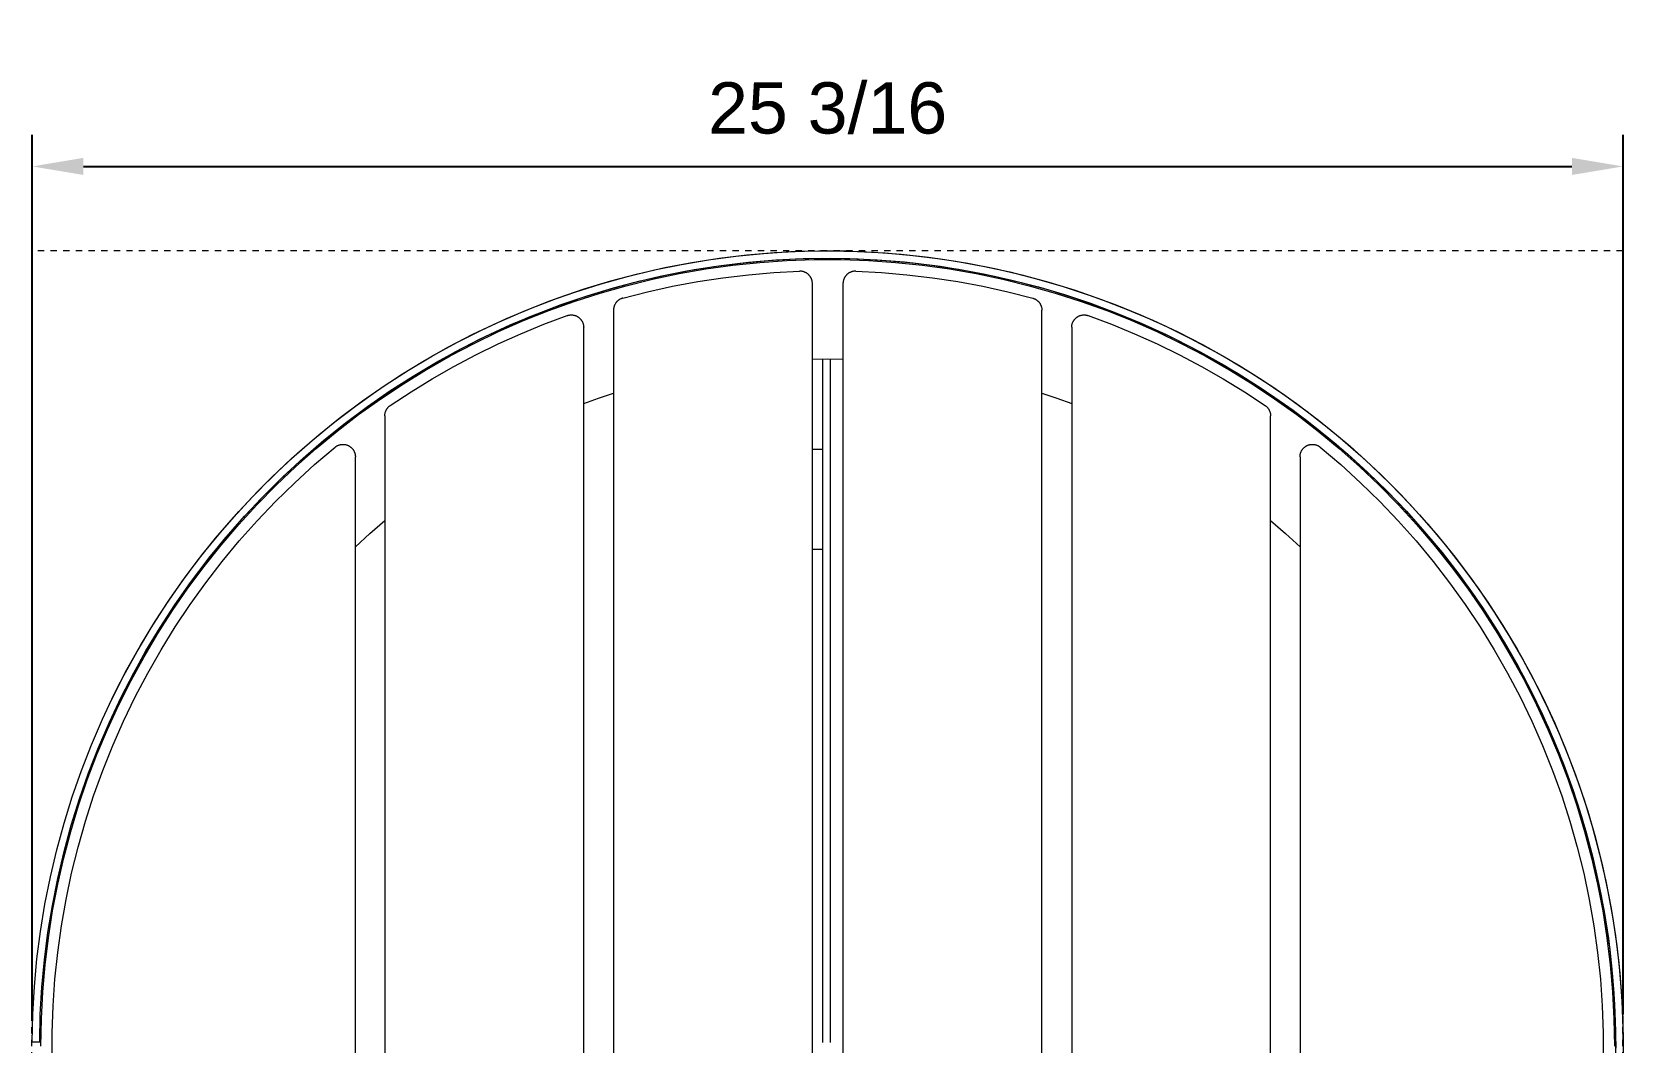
# Model space of a CAD drawing. Header units: inches. Extents: x -0.3 to 90.4, y 1.6 to 67.
# Drawn here: x 1.97 to 27.17, y 14.21 to 30.22 of the extents above; entities that cross this region are included whole.
import ezdxf

# ---------------------------------------------------------------- set-up
doc = ezdxf.new("R2010")
doc.units = ezdxf.units.IN
doc.linetypes.add('HIDDEN', pattern=[1.905, 1.27, -0.635])
for name, color, linetype, lineweight in [('ZANO_R', 7, 'Continuous', 0), ('ZANO_R_przerywana', 250, 'HIDDEN', 0), ('ZANO_W', 1, 'Continuous', 0)]:
    doc.layers.add(name, color=color, linetype=linetype, lineweight=lineweight)
doc.styles.get("Standard").update_dxf_attribs({"font": 'arial.ttf'})
doc.dimstyles.new('amerykanie', dxfattribs={"dimtxt": 50, "dimasz": 50, "dimexe": 0.5, "dimexo": 0.5, "dimgap": 1, "dimtad": 1, "dimdec": 0, "dimzin": 0, "dimlunit": 5, "dimtxsty": 'Standard', "dimcen": 0.09, "dimclrd": 1, "dimclre": 1, "dimclrt": 1, "dimazin": 0, "dimtfac": 1, "dimtdec": 0, "dimtmove": 0, "dimatfit": 3, "dimfxl": 1, "dimtzin": 0, "dimarcsym": 1})

# ---------------------------------------------------------------- blocks, each defined once
blk = doc.blocks.new('*D379')
at = {"layer": 'ZANO_W', "color": 1, "lineweight": -2}
for p, q in [((1.976, 14.65), (1.976, 28.584)), ((27.173, 14.65), (27.173, 28.584)), ((2.788, 28.084), (26.36, 28.084))]:
    blk.add_line(p, q, dxfattribs=at)
at = {"layer": 'ZANO_W', "color": 1}
for points in [[(2.788, 28.22), (2.788, 27.949), (1.976, 28.084)], [(26.36, 27.949), (26.36, 28.22), (27.173, 28.084)]]:
    blk.add_solid(points, dxfattribs=at)
at = {"layer": 'ZANO_W', "color": 1, "insert": (14.574, 29.005), "char_height": 0.8125, "attachment_point": 5}
blk.add_mtext('25 3/16', dxfattribs=at)

msp = doc.modelspace()

# ---------------------------------------------------------------- linework, layer by layer
at = {"layer": 'ZANO_R'}
for p, q in [((13.29415, 26.68275), (13.73164, 26.71975)), ((13.55568, 26.70672), (13.9915, 26.73448)), ((13.73164, 26.71975), (14.17015, 26.74149)), ((13.9915, 26.73448), (14.42802, 26.74712)), ((14.17015, 26.74149), (14.60916, 26.74792)), ((14.42802, 26.74712), (14.86471, 26.74463)), ((14.49582, 26.74769), (14.49582, 26.74809)), ((14.49582, 26.74809), (14.61393, 26.74809)), ((14.60916, 26.74792), (15.04812, 26.73906)), ((14.61393, 26.74809), (14.61393, 26.74791)), ((14.86471, 26.74463), (15.30106, 26.727)), ((15.04812, 26.73906), (15.48651, 26.71491)), ((15.30106, 26.727), (15.73654, 26.69426)), ((11.56502, 26.38326), (11.99312, 26.4807)), ((11.82985, 26.44539), (12.25765, 26.53312)), ((11.99312, 26.4807), (12.42436, 26.56315)), ((12.25765, 26.53312), (12.68823, 26.60598)), ((12.34512, 26.42914), (12.77163, 26.49897)), ((12.42436, 26.56315), (12.85821, 26.63053)), ((12.4573, 26.44898), (12.88748, 26.51533)), ((12.64639, 26.46011), (13.07245, 26.51933)), ((12.68823, 26.60598), (13.12108, 26.66386)), ((12.77163, 26.49897), (13.2003, 26.55398)), ((12.85821, 26.63053), (13.29415, 26.68275)), ((12.88748, 26.51533), (13.3197, 26.56663)), ((13.07245, 26.51933), (13.50031, 26.5638)), ((13.12108, 26.66386), (13.55568, 26.70672)), ((13.2003, 26.55398), (13.63062, 26.59413)), ((13.3197, 26.56663), (13.75346, 26.60283)), ((13.50031, 26.5638), (13.92944, 26.59347)), ((13.63062, 26.59413), (14.06207, 26.61934)), ((13.75346, 26.60283), (14.18821, 26.62389)), ((13.92944, 26.59347), (14.35934, 26.60832)), ((14.06207, 26.61934), (14.49413, 26.6296)), ((14.18821, 26.62389), (14.62343, 26.62977)), ((14.35934, 26.60832), (14.78949, 26.60832)), ((14.49413, 26.6296), (14.92629, 26.6249)), ((14.49582, 26.60993), (14.49582, 26.62959)), ((14.61393, 26.62978), (14.61393, 26.61011)), ((14.62343, 26.62977), (15.05859, 26.62047)), ((14.78949, 26.60832), (15.2194, 26.59347)), ((14.92629, 26.6249), (15.35803, 26.60524)), ((15.05859, 26.62047), (15.49316, 26.596)), ((15.2194, 26.59347), (15.64853, 26.5638)), ((15.35803, 26.60524), (15.78883, 26.57064)), ((15.48651, 26.71491), (15.92378, 26.6755)), ((15.49316, 26.596), (15.92661, 26.55639)), ((15.64853, 26.5638), (16.07638, 26.51933)), ((15.73654, 26.69426), (16.17061, 26.64645)), ((15.78883, 26.57064), (16.21818, 26.52114)), ((15.92378, 26.6755), (16.35943, 26.62088)), ((15.92661, 26.55639), (16.35842, 26.5017)), ((16.07638, 26.51933), (16.50244, 26.46011)), ((16.17061, 26.64645), (16.60277, 26.58362)), ((16.21818, 26.52114), (16.64555, 26.45681)), ((16.35842, 26.5017), (16.78806, 26.43198)), ((16.35943, 26.62088), (16.7929, 26.55111)), ((16.60277, 26.58362), (17.0325, 26.50585)), ((16.7929, 26.55111), (17.22368, 26.46627)), ((17.0325, 26.50585), (17.45927, 26.41323)), ((17.22368, 26.46627), (17.65124, 26.36648)), ((10.56827, 26.09405), (10.98465, 26.22572)), ((10.72029, 26.14396), (11.14057, 26.27097)), ((10.98465, 26.22572), (11.40535, 26.34288)), ((11.08366, 26.13174), (11.50063, 26.24542)), ((11.14057, 26.27097), (11.56502, 26.38326)), ((11.18431, 26.1606), (11.6052, 26.27151)), ((11.38401, 26.19482), (11.80167, 26.29776)), ((11.40535, 26.34288), (11.82985, 26.44539)), ((11.50063, 26.24542), (11.92128, 26.34459)), ((11.6052, 26.27151), (12.0297, 26.36768)), ((11.80167, 26.29776), (12.22263, 26.38623)), ((11.92128, 26.34459), (12.34512, 26.42914)), ((12.0297, 26.36768), (12.4573, 26.44898)), ((12.11651, 26.18582), (12.51526, 26.26021)), ((12.22263, 26.38623), (12.64639, 26.46011)), ((12.51526, 26.26021), (12.91625, 26.3214)), ((12.91625, 26.3214), (13.31904, 26.36931)), ((13.31904, 26.36931), (13.72319, 26.4039)), ((13.72319, 26.4039), (14.12826, 26.42512)), ((14.13499, 26.42525), (14.12826, 26.42512)), ((14.14172, 26.42515), (14.13499, 26.42525)), ((14.14844, 26.42481), (14.14172, 26.42515)), ((14.15514, 26.42425), (14.14844, 26.42481)), ((14.16182, 26.42346), (14.15514, 26.42425)), ((14.16847, 26.42244), (14.16182, 26.42346)), ((14.17509, 26.42119), (14.16847, 26.42244)), ((14.18165, 26.41972), (14.17509, 26.42119)), ((14.18816, 26.41802), (14.18165, 26.41972)), ((14.19461, 26.41611), (14.18816, 26.41802)), ((14.20099, 26.41397), (14.19461, 26.41611)), ((14.2073, 26.41162), (14.20099, 26.41397)), ((14.21352, 26.40905), (14.2073, 26.41162)), ((14.21965, 26.40627), (14.21352, 26.40905)), ((14.22568, 26.40329), (14.21965, 26.40627)), ((14.2316, 26.40009), (14.22568, 26.40329)), ((14.23741, 26.3967), (14.2316, 26.40009)), ((14.24311, 26.39312), (14.23741, 26.3967)), ((14.24867, 26.38934), (14.24311, 26.39312)), ((14.25411, 26.38537), (14.24867, 26.38934)), ((14.2594, 26.38122), (14.25411, 26.38537)), ((14.26455, 26.37689), (14.2594, 26.38122)), ((14.26955, 26.37238), (14.26455, 26.37689)), ((14.27439, 26.36771), (14.26955, 26.37238)), ((14.27907, 26.36288), (14.27439, 26.36771)), ((14.28358, 26.35788), (14.27907, 26.36288)), ((14.28792, 26.35274), (14.28358, 26.35788)), ((14.29208, 26.34745), (14.28792, 26.35274)), ((14.29606, 26.34202), (14.29208, 26.34745)), ((14.29985, 26.33646), (14.29606, 26.34202)), ((14.30345, 26.33078), (14.29985, 26.33646)), ((14.30685, 26.32497), (14.30345, 26.33078)), ((14.31005, 26.31905), (14.30685, 26.32497)), ((14.31305, 26.31303), (14.31005, 26.31905)), ((14.31583, 26.3069), (14.31305, 26.31303)), ((14.31841, 26.30069), (14.31583, 26.3069)), ((14.32077, 26.29439), (14.31841, 26.30069)), ((14.32292, 26.28801), (14.32077, 26.29439)), ((14.32485, 26.28156), (14.32292, 26.28801)), ((14.32656, 26.27506), (14.32485, 26.28156)), ((14.32804, 26.26849), (14.32656, 26.27506)), ((14.3293, 26.26188), (14.32804, 26.26849)), ((14.33033, 26.25523), (14.3293, 26.26188)), ((14.33113, 26.24855), (14.33033, 26.25523)), ((14.3317, 26.24185), (14.33113, 26.24855)), ((14.33205, 26.23513), (14.3317, 26.24185)), ((14.33216, 26.2284), (14.33205, 26.23513)), ((14.33216, 2.07069), (14.33216, 26.2284)), ((14.81678, 26.23513), (14.81667, 26.2284)), ((14.81667, 26.2284), (14.81667, 2.07069)), ((14.81713, 26.24185), (14.81678, 26.23513)), ((14.8177, 26.24855), (14.81713, 26.24185)), ((14.81851, 26.25523), (14.8177, 26.24855)), ((14.81954, 26.26188), (14.81851, 26.25523)), ((14.82079, 26.26849), (14.81954, 26.26188)), ((14.82228, 26.27506), (14.82079, 26.26849)), ((14.82398, 26.28156), (14.82228, 26.27506)), ((14.82591, 26.28801), (14.82398, 26.28156)), ((14.82806, 26.29439), (14.82591, 26.28801)), ((14.83042, 26.30069), (14.82806, 26.29439)), ((14.833, 26.3069), (14.83042, 26.30069)), ((14.83579, 26.31303), (14.833, 26.3069)), ((14.83878, 26.31905), (14.83579, 26.31303)), ((14.84198, 26.32497), (14.83878, 26.31905)), ((14.84538, 26.33078), (14.84198, 26.32497)), ((14.84898, 26.33646), (14.84538, 26.33078)), ((14.85277, 26.34202), (14.84898, 26.33646)), ((14.85675, 26.34745), (14.85277, 26.34202)), ((14.86091, 26.35274), (14.85675, 26.34745)), ((14.86525, 26.35788), (14.86091, 26.35274)), ((14.86976, 26.36288), (14.86525, 26.35788)), ((14.87444, 26.36771), (14.86976, 26.36288)), ((14.87928, 26.37238), (14.87444, 26.36771)), ((14.88428, 26.37689), (14.87928, 26.37238)), ((14.88943, 26.38122), (14.88428, 26.37689)), ((14.89473, 26.38537), (14.88943, 26.38122)), ((14.90016, 26.38934), (14.89473, 26.38537)), ((14.90573, 26.39312), (14.90016, 26.38934)), ((14.91142, 26.3967), (14.90573, 26.39312)), ((14.91723, 26.40009), (14.91142, 26.3967)), ((14.92316, 26.40329), (14.91723, 26.40009)), ((14.92919, 26.40627), (14.92316, 26.40329)), ((14.93531, 26.40905), (14.92919, 26.40627)), ((14.94153, 26.41162), (14.93531, 26.40905)), ((14.94784, 26.41397), (14.94153, 26.41162)), ((14.95422, 26.41611), (14.94784, 26.41397)), ((14.96067, 26.41802), (14.95422, 26.41611)), ((14.96718, 26.41972), (14.96067, 26.41802)), ((14.97375, 26.42119), (14.96718, 26.41972)), ((14.98036, 26.42244), (14.97375, 26.42119)), ((14.98701, 26.42346), (14.98036, 26.42244)), ((14.99369, 26.42425), (14.98701, 26.42346)), ((15.0004, 26.42481), (14.99369, 26.42425)), ((15.00712, 26.42515), (15.0004, 26.42481)), ((15.01384, 26.42525), (15.00712, 26.42515)), ((15.02057, 26.42512), (15.01384, 26.42525)), ((15.02057, 26.42512), (15.42564, 26.4039)), ((15.42564, 26.4039), (15.8298, 26.36931)), ((15.8298, 26.36931), (16.23258, 26.3214)), ((16.23258, 26.3214), (16.63357, 26.26021)), ((16.50244, 26.46011), (16.92621, 26.38623)), ((16.63357, 26.26021), (17.03232, 26.18582)), ((16.64555, 26.45681), (17.07044, 26.37772)), ((16.78806, 26.43198), (17.21501, 26.34732)), ((16.92621, 26.38623), (17.34717, 26.29776)), ((17.07044, 26.37772), (17.49233, 26.28396)), ((17.21501, 26.34732), (17.63875, 26.24782)), ((17.34717, 26.29776), (17.76482, 26.19482)), ((17.45927, 26.41323), (17.88257, 26.30588)), ((17.49233, 26.28396), (17.91073, 26.17566)), ((17.63875, 26.24782), (18.05875, 26.13361)), ((17.65124, 26.36648), (18.07506, 26.25185)), ((17.88257, 26.30588), (18.3019, 26.18392)), ((18.07506, 26.25185), (18.49463, 26.12253)), ((9.89428, 25.84641), (10.30469, 26.00238)), ((10.1567, 25.94803), (10.56827, 26.09405)), ((10.26278, 25.86142), (10.67088, 26.00369)), ((10.30469, 26.00238), (10.72029, 26.14396)), ((10.3554, 25.89511), (10.76754, 26.03508)), ((10.56059, 25.94601), (10.97015, 26.07752)), ((10.67088, 26.00369), (11.08366, 26.13174)), ((10.76754, 26.03508), (11.18431, 26.1606)), ((10.97015, 26.07752), (11.38401, 26.19482)), ((11.25583, 25.9611), (11.25064, 25.95677)), ((11.26115, 25.96525), (11.25583, 25.9611)), ((11.26662, 25.96921), (11.26115, 25.96525)), ((11.27222, 25.97299), (11.26662, 25.96921)), ((11.27795, 25.97657), (11.27222, 25.97299)), ((11.2838, 25.97995), (11.27795, 25.97657)), ((11.28975, 25.98313), (11.2838, 25.97995)), ((11.29582, 25.9861), (11.28975, 25.98313)), ((11.30198, 25.98886), (11.29582, 25.9861)), ((11.30824, 25.99141), (11.30198, 25.98886)), ((11.31457, 25.99375), (11.30824, 25.99141)), ((11.32099, 25.99586), (11.31457, 25.99375)), ((11.32747, 25.99775), (11.32099, 25.99586)), ((11.32747, 25.99775), (11.72044, 26.0983)), ((11.72044, 26.0983), (12.11651, 26.18582)), ((17.03232, 26.18582), (17.42839, 26.0983)), ((17.42839, 26.0983), (17.82136, 25.99775)), ((17.76482, 26.19482), (18.17868, 26.07752)), ((17.82136, 25.99775), (17.82784, 25.99586)), ((17.82784, 25.99586), (17.83426, 25.99375)), ((17.83426, 25.99375), (17.8406, 25.99141)), ((17.8406, 25.99141), (17.84685, 25.98886)), ((17.84685, 25.98886), (17.85301, 25.9861)), ((17.85301, 25.9861), (17.85908, 25.98313)), ((17.85908, 25.98313), (17.86504, 25.97995)), ((17.86504, 25.97995), (17.87088, 25.97657)), ((17.87088, 25.97657), (17.87661, 25.97299)), ((17.87661, 25.97299), (17.88221, 25.96921)), ((17.88221, 25.96921), (17.88768, 25.96525)), ((17.88768, 25.96525), (17.89301, 25.9611)), ((17.89301, 25.9611), (17.89819, 25.95677)), ((17.91073, 26.17566), (18.32512, 26.05293)), ((18.05875, 26.13361), (18.47452, 26.00482)), ((18.17868, 26.07752), (18.58824, 25.94601)), ((18.3019, 26.18392), (18.71675, 26.04751)), ((18.32512, 26.05293), (18.73502, 25.91593)), ((18.47452, 26.00482), (18.88555, 25.86161)), ((18.49463, 26.12253), (18.90944, 25.97866)), ((18.71675, 26.04751), (19.12662, 25.89679)), ((18.90944, 25.97866), (19.31899, 25.82042)), ((9.34998, 25.61365), (9.75044, 25.78783)), ((9.48955, 25.67623), (9.89428, 25.84641)), ((9.54701, 25.57248), (9.94839, 25.74085)), ((9.75044, 25.78783), (10.1567, 25.94803)), ((9.75631, 25.64098), (10.15582, 25.80044)), ((9.85985, 25.70511), (10.26278, 25.86142)), ((9.94839, 25.74085), (10.3554, 25.89511)), ((10.0784, 25.58299), (10.44722, 25.72104)), ((10.15582, 25.80044), (10.56059, 25.94601)), ((10.44722, 25.72104), (10.45371, 25.72323)), ((10.45371, 25.72323), (10.46027, 25.72519)), ((10.46027, 25.72519), (10.4669, 25.72691)), ((10.4669, 25.72691), (10.47358, 25.72841)), ((10.47358, 25.72841), (10.48031, 25.72967)), ((10.48031, 25.72967), (10.48707, 25.7307)), ((10.48707, 25.7307), (10.49387, 25.7315)), ((10.49387, 25.7315), (10.5007, 25.73205)), ((10.5007, 25.73205), (10.50754, 25.73237)), ((10.50754, 25.73237), (10.51438, 25.73245)), ((10.51438, 25.73245), (10.52123, 25.73229)), ((10.52123, 25.73229), (10.52806, 25.7319)), ((10.52806, 25.7319), (10.53488, 25.73126)), ((10.53488, 25.73126), (10.54167, 25.73039)), ((10.54167, 25.73039), (10.54843, 25.72929)), ((10.54843, 25.72929), (10.55514, 25.72795)), ((10.55514, 25.72795), (10.5618, 25.72638)), ((10.5618, 25.72638), (10.56841, 25.72457)), ((10.56841, 25.72457), (10.57494, 25.72254)), ((10.57494, 25.72254), (10.58141, 25.72028)), ((10.58141, 25.72028), (10.58779, 25.7178)), ((10.58779, 25.7178), (10.59408, 25.7151)), ((10.59408, 25.7151), (10.60027, 25.71218)), ((10.60027, 25.71218), (10.60636, 25.70905)), ((10.60636, 25.70905), (10.61234, 25.70571)), ((11.18267, 25.81463), (11.18256, 25.80788)), ((11.18256, 25.80788), (11.18256, 2.49122)), ((11.18302, 25.82138), (11.18267, 25.81463)), ((11.1836, 25.8281), (11.18302, 25.82138)), ((11.18441, 25.83481), (11.1836, 25.8281)), ((11.18545, 25.84148), (11.18441, 25.83481)), ((11.18671, 25.84812), (11.18545, 25.84148)), ((11.18821, 25.8547), (11.18671, 25.84812)), ((11.18993, 25.86123), (11.18821, 25.8547)), ((11.19187, 25.8677), (11.18993, 25.86123)), ((11.19403, 25.8741), (11.19187, 25.8677)), ((11.19641, 25.88042), (11.19403, 25.8741)), ((11.19901, 25.88666), (11.19641, 25.88042)), ((11.20182, 25.8928), (11.19901, 25.88666)), ((11.20483, 25.89884), (11.20182, 25.8928)), ((11.20806, 25.90477), (11.20483, 25.89884)), ((11.21148, 25.9106), (11.20806, 25.90477)), ((11.2151, 25.9163), (11.21148, 25.9106)), ((11.21892, 25.92187), (11.2151, 25.9163)), ((11.22293, 25.92731), (11.21892, 25.92187)), ((11.22711, 25.9326), (11.22293, 25.92731)), ((11.23148, 25.93775), (11.22711, 25.9326)), ((11.23602, 25.94275), (11.23148, 25.93775)), ((11.24074, 25.94759), (11.23602, 25.94275)), ((11.24561, 25.95227), (11.24074, 25.94759)), ((11.25064, 25.95677), (11.24561, 25.95227)), ((17.89819, 25.95677), (17.90322, 25.95227)), ((17.90322, 25.95227), (17.9081, 25.94759)), ((17.9081, 25.94759), (17.91281, 25.94275)), ((17.91281, 25.94275), (17.91735, 25.93775)), ((17.91735, 25.93775), (17.92172, 25.9326)), ((17.92172, 25.9326), (17.92591, 25.92731)), ((17.92591, 25.92731), (17.92991, 25.92187)), ((17.92991, 25.92187), (17.93373, 25.9163)), ((17.93373, 25.9163), (17.93735, 25.9106)), ((17.93735, 25.9106), (17.94078, 25.90477)), ((17.94078, 25.90477), (17.944, 25.89884)), ((17.944, 25.89884), (17.94702, 25.8928)), ((17.94702, 25.8928), (17.94982, 25.88666)), ((17.94982, 25.88666), (17.95242, 25.88042)), ((17.95242, 25.88042), (17.9548, 25.8741)), ((17.9548, 25.8741), (17.95696, 25.8677)), ((17.95696, 25.8677), (17.95891, 25.86123)), ((17.95891, 25.86123), (17.96062, 25.8547)), ((17.96062, 25.8547), (17.96212, 25.84812)), ((17.96212, 25.84812), (17.96339, 25.84148)), ((17.96339, 25.84148), (17.96442, 25.83481)), ((17.96442, 25.83481), (17.96523, 25.8281)), ((17.96523, 25.8281), (17.96581, 25.82138)), ((17.96581, 25.82138), (17.96616, 25.81463)), ((17.96616, 25.81463), (17.96627, 25.80788)), ((17.96627, 2.49122), (17.96627, 25.80788)), ((18.5365, 25.70571), (18.54247, 25.70905)), ((18.54247, 25.70905), (18.54856, 25.71218)), ((18.54856, 25.71218), (18.55475, 25.7151)), ((18.55475, 25.7151), (18.56104, 25.7178)), ((18.56104, 25.7178), (18.56742, 25.72028)), ((18.56742, 25.72028), (18.57389, 25.72254)), ((18.57389, 25.72254), (18.58043, 25.72457)), ((18.58043, 25.72457), (18.58703, 25.72638)), ((18.58703, 25.72638), (18.59369, 25.72795)), ((18.58824, 25.94601), (18.99302, 25.80044)), ((18.59369, 25.72795), (18.60041, 25.72929)), ((18.60041, 25.72929), (18.60716, 25.73039)), ((18.60716, 25.73039), (18.61395, 25.73126)), ((18.61395, 25.73126), (18.62077, 25.7319)), ((18.62077, 25.7319), (18.62761, 25.73229)), ((18.62761, 25.73229), (18.63445, 25.73245)), ((18.63445, 25.73245), (18.6413, 25.73237)), ((18.6413, 25.73237), (18.64814, 25.73205)), ((18.64814, 25.73205), (18.65496, 25.7315)), ((18.65496, 25.7315), (18.66176, 25.7307)), ((18.66176, 25.7307), (18.66853, 25.72967)), ((18.66853, 25.72967), (18.67526, 25.72841)), ((18.67526, 25.72841), (18.68194, 25.72691)), ((18.68194, 25.72691), (18.68856, 25.72519)), ((18.68856, 25.72519), (18.69512, 25.72323)), ((18.69512, 25.72323), (18.70161, 25.72104)), ((18.70161, 25.72104), (19.07044, 25.58299)), ((18.73502, 25.91593), (19.13993, 25.76481)), ((18.88555, 25.86161), (19.29133, 25.70416)), ((18.99302, 25.80044), (19.39253, 25.64098)), ((19.12662, 25.89679), (19.53102, 25.73196)), ((19.13993, 25.76481), (19.53936, 25.59977)), ((19.31899, 25.82042), (19.72278, 25.64801)), ((19.53102, 25.73196), (19.92947, 25.55322)), ((8.6991, 25.2941), (9.091, 25.49205)), ((8.95579, 25.42569), (9.34998, 25.61365)), ((8.97498, 25.2812), (9.36254, 25.46783)), ((9.07143, 25.35113), (9.46257, 25.53495)), ((9.091, 25.49205), (9.48955, 25.67623)), ((9.15175, 25.39023), (9.54701, 25.57248)), ((9.36254, 25.46783), (9.75631, 25.64098)), ((9.46257, 25.53495), (9.85985, 25.70511)), ((9.71419, 25.43318), (10.0784, 25.58299)), ((10.61234, 25.70571), (10.61819, 25.70216)), ((10.61819, 25.70216), (10.62392, 25.69841)), ((10.62392, 25.69841), (10.62951, 25.69446)), ((10.62951, 25.69446), (10.63497, 25.69033)), ((10.63497, 25.69033), (10.64027, 25.686)), ((10.64027, 25.686), (10.64543, 25.68149)), ((10.64543, 25.68149), (10.65042, 25.67681)), ((10.65042, 25.67681), (10.65525, 25.67195)), ((10.65525, 25.67195), (10.6599, 25.66693)), ((10.6599, 25.66693), (10.66438, 25.66176)), ((10.66438, 25.66176), (10.66868, 25.65642)), ((10.66868, 25.65642), (10.67278, 25.65095)), ((10.67278, 25.65095), (10.6767, 25.64533)), ((10.6767, 25.64533), (10.68042, 25.63958)), ((10.68042, 25.63958), (10.68393, 25.63371)), ((10.68393, 25.63371), (10.68724, 25.62771)), ((10.68724, 25.62771), (10.69034, 25.62161)), ((10.69034, 25.62161), (10.69322, 25.6154)), ((10.69322, 25.6154), (10.69589, 25.60909)), ((10.69589, 25.60909), (10.69833, 25.6027)), ((10.69833, 25.6027), (10.70055, 25.59622)), ((10.70055, 25.59622), (10.70255, 25.58967)), ((10.70255, 25.58967), (10.70431, 25.58306)), ((10.70431, 25.58306), (10.70585, 25.57639)), ((10.70585, 25.57639), (10.70715, 25.56966)), ((10.70715, 25.56966), (10.70822, 25.5629)), ((10.70822, 25.5629), (10.70905, 25.55611)), ((10.70905, 25.55611), (10.70964, 25.54929)), ((10.70964, 25.54929), (10.71, 25.54245)), ((10.71, 25.54245), (10.71012, 25.5356)), ((10.71012, 2.76349), (10.71012, 25.5356)), ((18.43872, 25.5356), (18.43883, 25.54245)), ((18.43872, 25.5356), (18.43872, 2.76349)), ((18.43883, 25.54245), (18.43919, 25.54929)), ((18.43919, 25.54929), (18.43979, 25.55611)), ((18.43979, 25.55611), (18.44062, 25.5629)), ((18.44062, 25.5629), (18.44168, 25.56966)), ((18.44168, 25.56966), (18.44299, 25.57639)), ((18.44299, 25.57639), (18.44452, 25.58306)), ((18.44452, 25.58306), (18.44629, 25.58967)), ((18.44629, 25.58967), (18.44828, 25.59622)), ((18.44828, 25.59622), (18.4505, 25.6027)), ((18.4505, 25.6027), (18.45295, 25.60909)), ((18.45295, 25.60909), (18.45561, 25.6154)), ((18.45561, 25.6154), (18.4585, 25.62161)), ((18.4585, 25.62161), (18.46159, 25.62771)), ((18.46159, 25.62771), (18.4649, 25.63371)), ((18.4649, 25.63371), (18.46842, 25.63958)), ((18.46842, 25.63958), (18.47213, 25.64533)), ((18.47213, 25.64533), (18.47605, 25.65095)), ((18.47605, 25.65095), (18.48016, 25.65642)), ((18.48016, 25.65642), (18.48445, 25.66176)), ((18.48445, 25.66176), (18.48893, 25.66693)), ((18.48893, 25.66693), (18.49359, 25.67195)), ((18.49359, 25.67195), (18.49841, 25.67681)), ((18.49841, 25.67681), (18.50341, 25.68149)), ((18.50341, 25.68149), (18.50856, 25.686)), ((18.50856, 25.686), (18.51387, 25.69033)), ((18.51387, 25.69033), (18.51932, 25.69446)), ((18.51932, 25.69446), (18.52491, 25.69841)), ((18.52491, 25.69841), (18.53064, 25.70216)), ((18.53064, 25.70216), (18.5365, 25.70571)), ((19.07044, 25.58299), (19.43465, 25.43318)), ((19.29133, 25.70416), (19.69138, 25.53265)), ((19.39253, 25.64098), (19.7863, 25.46783)), ((19.53936, 25.59977), (19.93284, 25.421)), ((19.69138, 25.53265), (20.0852, 25.34729)), ((19.72278, 25.64801), (20.12031, 25.46164)), ((19.7863, 25.46783), (20.17385, 25.2812)), ((19.92947, 25.55322), (20.32148, 25.36077)), ((20.12031, 25.46164), (20.5111, 25.26153)), ((8.18814, 25.00937), (8.56836, 25.22419)), ((8.31434, 25.08261), (8.6991, 25.2941)), ((8.56836, 25.22419), (8.95579, 25.42569)), ((8.59409, 25.08129), (8.97498, 25.2812)), ((8.68688, 25.15387), (9.07143, 25.35113)), ((8.76308, 25.1943), (9.15175, 25.39023)), ((9.00111, 25.09893), (9.35497, 25.27177)), ((9.35497, 25.27177), (9.71419, 25.43318)), ((19.43465, 25.43318), (19.79387, 25.27177)), ((19.79387, 25.27177), (20.14773, 25.09893)), ((19.93284, 25.421), (20.31989, 25.22871)), ((20.0852, 25.34729), (20.47232, 25.14832)), ((20.17385, 25.2812), (20.55474, 25.08129)), ((20.31989, 25.22871), (20.70006, 25.02313)), ((20.32148, 25.36077), (20.70659, 25.15485)), ((20.5111, 25.26153), (20.89469, 25.04792)), ((7.8156, 24.78151), (8.18814, 25.00937)), ((7.93719, 24.85784), (8.31434, 25.08261)), ((8.00741, 24.7624), (8.38148, 24.98494)), ((8.22034, 24.86836), (8.59409, 25.08129)), ((8.30939, 24.94342), (8.68688, 25.15387)), ((8.38148, 24.98494), (8.76308, 25.1943)), ((8.65297, 24.91483), (9.00111, 25.09893)), ((14.33216, 25.03268), (14.57442, 25.03537)), ((14.49582, 14.20872), (14.49582, 25.03509)), ((14.57442, 25.03537), (14.81667, 25.03268)), ((14.61393, 25.0353), (14.61393, 14.20872)), ((20.14773, 25.09893), (20.49587, 24.91483)), ((20.47232, 25.14832), (20.85226, 24.93597)), ((20.55474, 25.08129), (20.9285, 24.86836)), ((20.70006, 25.02313), (21.07287, 24.80452)), ((20.70659, 25.15485), (21.08433, 24.93571)), ((20.89469, 25.04792), (21.2706, 24.82107)), ((7.45117, 24.54088), (7.8156, 24.78151)), ((7.56809, 24.62007), (7.93719, 24.85784)), ((7.5774, 24.48396), (7.93942, 24.72003)), ((7.64133, 24.52695), (8.00741, 24.7624)), ((7.85415, 24.64266), (8.22034, 24.86836)), ((7.93942, 24.72003), (8.30939, 24.94342)), ((7.97528, 24.51364), (8.31091, 24.71967)), ((8.31091, 24.71967), (8.65297, 24.91483)), ((20.49587, 24.91483), (20.83792, 24.71967)), ((20.83792, 24.71967), (21.17355, 24.51364)), ((20.85226, 24.93597), (21.22457, 24.7105)), ((20.9285, 24.86836), (21.29468, 24.64266)), ((21.07287, 24.80452), (21.4379, 24.57312)), ((21.08433, 24.93571), (21.45425, 24.70361)), ((21.22457, 24.7105), (21.58879, 24.47218)), ((21.2706, 24.82107), (21.63838, 24.58127)), ((21.45425, 24.70361), (21.8159, 24.45883)), ((7.09531, 24.28776), (7.45117, 24.54088)), ((7.20751, 24.36958), (7.56809, 24.62007)), ((7.22378, 24.2355), (7.5774, 24.48396)), ((7.28368, 24.27888), (7.64133, 24.52695)), ((7.49597, 24.40445), (7.85415, 24.64266)), ((7.64643, 24.29696), (7.97528, 24.51364)), ((10.94538, 24.41265), (11.18256, 24.49346)), ((17.96627, 24.49346), (18.20346, 24.41265)), ((21.17355, 24.51364), (21.5024, 24.29696)), ((21.29468, 24.64266), (21.65286, 24.40445)), ((21.4379, 24.57312), (21.79469, 24.32923)), ((21.58879, 24.47218), (21.94448, 24.22131)), ((21.63838, 24.58127), (21.99757, 24.32879)), ((21.8159, 24.45883), (22.16885, 24.20166)), ((6.74843, 24.02245), (7.09531, 24.28776)), ((6.85587, 24.10668), (7.20751, 24.36958)), ((6.87896, 23.97494), (7.22378, 24.2355)), ((6.9349, 24.01849), (7.28368, 24.27888)), ((7.14623, 24.15401), (7.49597, 24.40445)), ((7.57004, 24.19486), (7.57226, 24.20133)), ((7.57226, 24.20133), (7.57469, 24.20771)), ((7.57469, 24.20771), (7.57735, 24.21401)), ((7.57735, 24.21401), (7.58022, 24.22021)), ((7.58022, 24.22021), (7.58331, 24.22631)), ((7.58331, 24.22631), (7.58661, 24.23229)), ((7.58661, 24.23229), (7.59011, 24.23816)), ((7.59011, 24.23816), (7.59382, 24.24391)), ((7.59382, 24.24391), (7.59772, 24.24952)), ((7.59772, 24.24952), (7.60181, 24.25499)), ((7.60181, 24.25499), (7.60609, 24.26032)), ((7.60609, 24.26032), (7.61056, 24.26549)), ((7.61056, 24.26549), (7.6152, 24.27051)), ((7.6152, 24.27051), (7.62001, 24.27536)), ((7.62001, 24.27536), (7.62499, 24.28004)), ((7.62499, 24.28004), (7.63013, 24.28455)), ((7.63013, 24.28455), (7.63542, 24.28888)), ((7.63542, 24.28888), (7.64085, 24.29302)), ((7.64085, 24.29302), (7.64643, 24.29696)), ((10.71012, 24.3264), (10.94538, 24.41265)), ((18.20346, 24.41265), (18.43872, 24.3264)), ((21.5024, 24.29696), (21.50798, 24.29302)), ((21.50798, 24.29302), (21.51342, 24.28888)), ((21.51342, 24.28888), (21.51871, 24.28455)), ((21.51871, 24.28455), (21.52384, 24.28004)), ((21.52384, 24.28004), (21.52882, 24.27536)), ((21.52882, 24.27536), (21.53363, 24.27051)), ((21.53363, 24.27051), (21.53827, 24.26549)), ((21.53827, 24.26549), (21.54274, 24.26032)), ((21.54274, 24.26032), (21.54702, 24.25499)), ((21.54702, 24.25499), (21.55111, 24.24952)), ((21.55111, 24.24952), (21.55502, 24.24391)), ((21.55502, 24.24391), (21.55872, 24.23816)), ((21.55872, 24.23816), (21.56222, 24.23229)), ((21.56222, 24.23229), (21.56552, 24.22631)), ((21.56552, 24.22631), (21.56861, 24.22021)), ((21.56861, 24.22021), (21.57148, 24.21401)), ((21.57148, 24.21401), (21.57414, 24.20771)), ((21.57414, 24.20771), (21.57658, 24.20133)), ((21.57658, 24.20133), (21.57879, 24.19486)), ((21.65286, 24.40445), (22.0026, 24.15401)), ((21.79469, 24.32923), (22.14282, 24.07313)), ((21.94448, 24.22131), (22.29121, 23.95819)), ((21.99757, 24.32879), (22.34776, 24.06396)), ((22.16885, 24.20166), (22.51267, 23.93241)), ((6.41096, 23.74529), (6.74843, 24.02245)), ((6.51361, 23.83168), (6.85587, 24.10668)), ((6.54338, 23.7026), (6.87896, 23.97494)), ((6.59541, 23.7461), (6.9349, 24.01849)), ((6.80534, 23.89166), (7.14623, 24.15401)), ((7.56051, 24.13435), (7.56063, 24.14118)), ((7.56051, 24.13435), (7.56051, 4.16475)), ((7.56063, 24.14118), (7.56099, 24.148)), ((7.56099, 24.148), (7.56158, 24.15481)), ((7.56158, 24.15481), (7.56241, 24.1616)), ((7.56241, 24.1616), (7.56347, 24.16835)), ((7.56347, 24.16835), (7.56477, 24.17506)), ((7.56477, 24.17506), (7.5663, 24.18172)), ((7.5663, 24.18172), (7.56806, 24.18832)), ((7.56806, 24.18832), (7.57004, 24.19486)), ((21.57879, 24.19486), (21.58078, 24.18832)), ((21.58078, 24.18832), (21.58254, 24.18172)), ((21.58254, 24.18172), (21.58407, 24.17506)), ((21.58407, 24.17506), (21.58536, 24.16835)), ((21.58536, 24.16835), (21.58643, 24.1616)), ((21.58643, 24.1616), (21.58725, 24.15481)), ((21.58725, 24.15481), (21.58785, 24.148)), ((21.58785, 24.148), (21.5882, 24.14118)), ((21.5882, 24.14118), (21.58832, 24.13435)), ((21.58832, 4.16475), (21.58832, 24.13435)), ((22.0026, 24.15401), (22.34349, 23.89166)), ((22.14282, 24.07313), (22.48188, 23.80513)), ((22.29121, 23.95819), (22.62855, 23.68313)), ((22.34776, 24.06396), (22.6885, 23.78708)), ((6.08329, 23.45659), (6.41096, 23.74529)), ((6.18113, 23.54493), (6.51361, 23.83168)), ((6.21743, 23.4188), (6.54338, 23.7026)), ((6.26563, 23.46203), (6.59541, 23.7461)), ((6.47371, 23.6177), (6.80534, 23.89166)), ((22.34349, 23.89166), (22.67512, 23.6177)), ((22.48188, 23.80513), (22.81146, 23.52555)), ((22.51267, 23.93241), (22.84696, 23.65141)), ((22.6885, 23.78708), (23.01938, 23.4985)), ((5.76583, 23.15671), (6.08329, 23.45659)), ((5.85885, 23.24676), (6.18113, 23.54493)), ((5.94595, 23.16663), (6.26563, 23.46203)), ((6.15173, 23.33245), (6.47371, 23.6177)), ((6.4486, 23.3612), (6.77222, 23.63686)), ((6.77222, 23.63686), (6.77757, 23.64112)), ((6.77757, 23.64112), (6.78308, 23.64518)), ((6.78308, 23.64518), (6.78872, 23.64905)), ((6.78872, 23.64905), (6.79449, 23.65272)), ((6.79449, 23.65272), (6.80039, 23.65619)), ((6.80039, 23.65619), (6.8064, 23.65945)), ((6.8064, 23.65945), (6.81252, 23.66251)), ((6.81252, 23.66251), (6.81875, 23.66534)), ((6.81875, 23.66534), (6.82507, 23.66796)), ((6.82507, 23.66796), (6.83147, 23.67036)), ((6.83147, 23.67036), (6.83796, 23.67253)), ((6.83796, 23.67253), (6.84452, 23.67448)), ((6.84452, 23.67448), (6.85114, 23.6762)), ((6.85114, 23.6762), (6.85782, 23.67768)), ((6.85782, 23.67768), (6.86454, 23.67894)), ((6.86454, 23.67894), (6.87131, 23.67996)), ((6.87131, 23.67996), (6.87811, 23.68074)), ((6.87811, 23.68074), (6.88492, 23.68129)), ((6.88492, 23.68129), (6.89176, 23.6816)), ((6.89176, 23.6816), (6.8986, 23.68167)), ((6.8986, 23.68167), (6.90544, 23.6815)), ((6.90544, 23.6815), (6.91227, 23.6811)), ((6.91227, 23.6811), (6.91908, 23.68046)), ((6.91908, 23.68046), (6.92586, 23.67958)), ((6.92586, 23.67958), (6.93261, 23.67847)), ((6.93261, 23.67847), (6.93932, 23.67713)), ((6.93932, 23.67713), (6.94598, 23.67555)), ((6.94598, 23.67555), (6.95258, 23.67374)), ((6.95258, 23.67374), (6.95911, 23.6717)), ((6.95911, 23.6717), (6.96556, 23.66944)), ((6.96556, 23.66944), (6.97194, 23.66696)), ((6.97194, 23.66696), (6.97822, 23.66425)), ((6.97822, 23.66425), (6.98441, 23.66133)), ((6.98441, 23.66133), (6.99049, 23.65819)), ((6.99049, 23.65819), (6.99645, 23.65485)), ((6.99645, 23.65485), (7.0023, 23.6513)), ((7.0023, 23.6513), (7.00802, 23.64755)), ((7.00802, 23.64755), (7.01361, 23.6436)), ((7.01361, 23.6436), (7.01906, 23.63946)), ((7.01906, 23.63946), (7.02436, 23.63514)), ((7.02436, 23.63514), (7.0295, 23.63063)), ((7.0295, 23.63063), (7.03449, 23.62595)), ((7.03449, 23.62595), (7.03931, 23.62109)), ((7.03931, 23.62109), (7.04396, 23.61607)), ((7.04396, 23.61607), (7.04843, 23.6109)), ((7.04843, 23.6109), (7.05272, 23.60557)), ((7.05272, 23.60557), (7.05682, 23.60009)), ((7.05682, 23.60009), (7.06073, 23.59448)), ((7.06073, 23.59448), (7.06444, 23.58873)), ((7.06444, 23.58873), (7.06795, 23.58286)), ((7.06795, 23.58286), (7.07126, 23.57687)), ((7.07126, 23.57687), (7.07435, 23.57077)), ((7.07435, 23.57077), (7.07723, 23.56456)), ((7.07723, 23.56456), (7.07989, 23.55826)), ((7.07989, 23.55826), (7.08233, 23.55187)), ((7.08233, 23.55187), (7.08455, 23.5454)), ((7.08455, 23.5454), (7.08654, 23.53885)), ((7.08654, 23.53885), (7.0883, 23.53224)), ((7.0883, 23.53224), (7.08984, 23.52558)), ((7.08984, 23.52558), (7.09114, 23.51886)), ((7.09114, 23.51886), (7.0922, 23.5121)), ((7.0922, 23.5121), (7.09303, 23.50531)), ((7.09303, 23.50531), (7.09363, 23.4985)), ((7.09363, 23.4985), (7.09398, 23.49166)), ((7.09398, 23.49166), (7.0941, 23.48482)), ((7.0941, 4.81427), (7.0941, 23.48482)), ((14.49582, 23.59837), (14.33216, 23.59837)), ((22.05473, 23.48482), (22.05485, 23.49166)), ((22.05473, 23.48482), (22.05473, 4.81427)), ((22.05485, 23.49166), (22.05521, 23.4985)), ((22.05521, 23.4985), (22.0558, 23.50531)), ((22.0558, 23.50531), (22.05663, 23.5121)), ((22.05663, 23.5121), (22.0577, 23.51886)), ((22.0577, 23.51886), (22.059, 23.52558)), ((22.059, 23.52558), (22.06053, 23.53224)), ((22.06053, 23.53224), (22.06229, 23.53885)), ((22.06229, 23.53885), (22.06428, 23.5454)), ((22.06428, 23.5454), (22.0665, 23.55187)), ((22.0665, 23.55187), (22.06894, 23.55826)), ((22.06894, 23.55826), (22.0716, 23.56456)), ((22.0716, 23.56456), (22.07448, 23.57077)), ((22.07448, 23.57077), (22.07758, 23.57687)), ((22.07758, 23.57687), (22.08088, 23.58286)), ((22.08088, 23.58286), (22.08439, 23.58873)), ((22.08439, 23.58873), (22.0881, 23.59448)), ((22.0881, 23.59448), (22.09201, 23.60009)), ((22.09201, 23.60009), (22.09611, 23.60557)), ((22.09611, 23.60557), (22.1004, 23.6109)), ((22.1004, 23.6109), (22.10487, 23.61607)), ((22.10487, 23.61607), (22.10952, 23.62109)), ((22.10952, 23.62109), (22.11434, 23.62595)), ((22.11434, 23.62595), (22.11933, 23.63063)), ((22.11933, 23.63063), (22.12448, 23.63514)), ((22.12448, 23.63514), (22.12978, 23.63946)), ((22.12978, 23.63946), (22.13522, 23.6436)), ((22.13522, 23.6436), (22.14081, 23.64755)), ((22.14081, 23.64755), (22.14653, 23.6513)), ((22.14653, 23.6513), (22.15238, 23.65485)), ((22.15238, 23.65485), (22.15835, 23.65819)), ((22.15835, 23.65819), (22.16443, 23.66133)), ((22.16443, 23.66133), (22.17061, 23.66425)), ((22.17061, 23.66425), (22.1769, 23.66696)), ((22.1769, 23.66696), (22.18327, 23.66944)), ((22.18327, 23.66944), (22.18973, 23.6717)), ((22.18973, 23.6717), (22.19626, 23.67374)), ((22.19626, 23.67374), (22.20286, 23.67555)), ((22.20286, 23.67555), (22.20951, 23.67713)), ((22.20951, 23.67713), (22.21622, 23.67847)), ((22.21622, 23.67847), (22.22297, 23.67958)), ((22.22297, 23.67958), (22.22975, 23.68046)), ((22.22975, 23.68046), (22.23657, 23.6811)), ((22.23657, 23.6811), (22.24339, 23.6815)), ((22.24339, 23.6815), (22.25023, 23.68167)), ((22.25023, 23.68167), (22.25707, 23.6816)), ((22.25707, 23.6816), (22.26391, 23.68129)), ((22.26391, 23.68129), (22.27073, 23.68074)), ((22.27073, 23.68074), (22.27752, 23.67996)), ((22.27752, 23.67996), (22.28429, 23.67894)), ((22.28429, 23.67894), (22.29101, 23.67768)), ((22.29101, 23.67768), (22.29769, 23.6762)), ((22.29769, 23.6762), (22.30431, 23.67448)), ((22.30431, 23.67448), (22.31087, 23.67253)), ((22.31087, 23.67253), (22.31736, 23.67036)), ((22.31736, 23.67036), (22.32377, 23.66796)), ((22.32377, 23.66796), (22.33009, 23.66534)), ((22.33009, 23.66534), (22.33631, 23.66251)), ((22.33631, 23.66251), (22.34243, 23.65945)), ((22.34243, 23.65945), (22.34845, 23.65619)), ((22.34845, 23.65619), (22.35434, 23.65272)), ((22.35434, 23.65272), (22.36011, 23.64905)), ((22.36011, 23.64905), (22.36576, 23.64518)), ((22.36576, 23.64518), (22.37126, 23.64112)), ((22.37126, 23.64112), (22.37662, 23.63686)), ((22.37662, 23.63686), (22.70024, 23.3612)), ((22.62855, 23.68313), (22.95609, 23.39649)), ((22.67512, 23.6177), (22.9971, 23.33245)), ((22.81146, 23.52555), (23.13116, 23.23472)), ((22.84696, 23.65141), (23.17131, 23.35899)), ((23.01938, 23.4985), (23.34002, 23.19856)), ((5.54716, 22.93755), (5.85885, 23.24676)), ((5.83979, 23.03626), (6.15173, 23.33245)), ((5.9015, 23.12389), (6.21743, 23.4188)), ((6.13471, 23.07451), (6.4486, 23.3612)), ((22.70024, 23.3612), (23.01412, 23.07451)), ((22.95609, 23.39649), (23.27343, 23.09859)), ((22.9971, 23.33245), (23.30904, 23.03626)), ((23.13116, 23.23472), (23.4406, 22.93301)), ((23.17131, 23.35899), (23.48532, 23.0555)), ((23.34002, 23.19856), (23.65, 22.88763)), ((5.24643, 22.61766), (5.54716, 22.93755)), ((5.45895, 22.84601), (5.76583, 23.15671)), ((5.53826, 22.72948), (5.83979, 23.03626)), ((5.59597, 22.81821), (5.9015, 23.12389)), ((5.63677, 22.86027), (5.94595, 23.16663)), ((5.83093, 22.77712), (6.13471, 23.07451)), ((23.01412, 23.07451), (23.3179, 22.77712)), ((23.27343, 23.09859), (23.5802, 22.78981)), ((23.30904, 23.03626), (23.61057, 22.72948)), ((23.48532, 23.0555), (23.78863, 22.74132)), ((5.16302, 22.52486), (5.45895, 22.84601)), ((5.2475, 22.41247), (5.53826, 22.72948)), ((5.30121, 22.50214), (5.59597, 22.81821)), ((5.33846, 22.54332), (5.63677, 22.86027)), ((5.53763, 22.4694), (5.83093, 22.77712)), ((23.3179, 22.77712), (23.6112, 22.4694)), ((23.4406, 22.93301), (23.7394, 22.62075)), ((23.5802, 22.78981), (23.87601, 22.47052)), ((23.61057, 22.72948), (23.90133, 22.41247)), ((23.65, 22.88763), (23.94896, 22.56609)), ((23.78863, 22.74132), (24.08087, 22.41681)), ((4.8784, 22.19365), (5.16302, 22.52486)), ((4.95703, 22.28749), (5.24643, 22.61766)), ((5.01756, 22.17606), (5.30121, 22.50214)), ((5.05138, 22.21615), (5.33846, 22.54332)), ((5.25515, 22.15172), (5.53763, 22.4694)), ((7.32432, 22.26972), (7.56051, 22.47459)), ((21.58832, 22.47459), (21.82452, 22.26972)), ((23.6112, 22.4694), (23.89368, 22.15172)), ((23.7394, 22.62075), (24.02721, 22.29834)), ((23.87601, 22.47052), (24.16051, 22.14111)), ((23.94896, 22.56609), (24.23654, 22.23433)), ((4.60543, 21.85277), (4.8784, 22.19365)), ((4.6793, 21.94744), (4.95703, 22.28749)), ((4.77589, 21.87917), (5.05138, 22.21615)), ((4.96785, 22.08562), (5.2475, 22.41247)), ((7.0941, 22.05816), (7.32432, 22.26972)), ((21.82452, 22.26972), (22.05473, 22.05816)), ((23.90133, 22.41247), (24.18098, 22.08562)), ((24.02721, 22.29834), (24.30369, 21.96616)), ((24.08087, 22.41681), (24.36169, 22.08236)), ((24.23654, 22.23433), (24.51238, 21.89275)), ((4.4136, 21.59791), (4.6793, 21.94744)), ((4.69966, 21.74931), (4.96785, 22.08562)), ((4.74538, 21.84034), (5.01756, 22.17606)), ((4.98383, 21.82445), (5.25515, 22.15172)), ((14.33216, 22.02356), (14.49582, 22.02356)), ((23.89368, 22.15172), (24.165, 21.82445)), ((24.16051, 22.14111), (24.43335, 21.80198)), ((24.18098, 22.08562), (24.44918, 21.74931)), ((24.30369, 21.96616), (24.5685, 21.6246)), ((24.36169, 22.08236), (24.63075, 21.73839)), ((4.34444, 21.50264), (4.60543, 21.85277)), ((4.44323, 21.40394), (4.69966, 21.74931)), ((4.48499, 21.49541), (4.74538, 21.84034)), ((4.51231, 21.53279), (4.77589, 21.87917)), ((4.724, 21.48799), (4.98383, 21.82445)), ((24.165, 21.82445), (24.42484, 21.48799)), ((24.43335, 21.80198), (24.6942, 21.45354)), ((24.44918, 21.74931), (24.70561, 21.40394)), ((24.51238, 21.89275), (24.77616, 21.54176)), ((24.63075, 21.73839), (24.88772, 21.3853)), ((4.09574, 21.14367), (4.34444, 21.50264)), ((4.16024, 21.23934), (4.4136, 21.59791)), ((4.23669, 21.14166), (4.48499, 21.49541)), ((4.26097, 21.17743), (4.51231, 21.53279)), ((4.47596, 21.14274), (4.724, 21.48799)), ((24.42484, 21.48799), (24.67287, 21.14274)), ((24.5685, 21.6246), (24.82133, 21.27408)), ((24.6942, 21.45354), (24.94274, 21.09621)), ((24.77616, 21.54176), (25.02754, 21.1818)), ((3.91952, 20.87216), (4.16024, 21.23934)), ((4.02218, 20.81352), (4.26097, 21.17743)), ((4.19887, 21.04993), (4.44323, 21.40394)), ((24.70561, 21.40394), (24.94996, 21.04993)), ((24.82133, 21.27408), (25.06187, 20.91502)), ((24.88772, 21.3853), (25.1323, 21.02351)), ((25.02754, 21.1818), (25.26623, 20.8133)), ((3.85964, 20.7763), (4.09574, 21.14367)), ((3.96688, 20.6877), (4.19887, 21.04993)), ((4.00079, 20.77954), (4.23669, 21.14166)), ((4.24002, 20.78911), (4.47596, 21.14274)), ((24.67287, 21.14274), (24.90881, 20.78911)), ((24.94274, 21.09621), (25.17867, 20.73044)), ((24.94996, 21.04993), (25.18196, 20.6877)), ((25.1323, 21.02351), (25.3642, 20.65346)), ((3.6364, 20.40096), (3.85964, 20.7763)), ((3.69174, 20.49681), (3.91952, 20.87216)), ((3.74753, 20.31767), (3.96688, 20.6877)), ((3.77757, 20.40946), (4.00079, 20.77954)), ((3.79622, 20.44151), (4.02218, 20.81352)), ((4.01646, 20.42754), (4.24002, 20.78911)), ((24.90881, 20.78911), (25.13237, 20.42754)), ((25.06187, 20.91502), (25.28983, 20.54784)), ((25.17867, 20.73044), (25.4017, 20.35666)), ((25.18196, 20.6877), (25.40131, 20.31767)), ((25.26623, 20.8133), (25.49193, 20.4367)), ((3.47719, 20.11376), (3.69174, 20.49681)), ((3.58337, 20.06184), (3.79622, 20.44151)), ((3.80555, 20.05844), (4.01646, 20.42754)), ((25.13237, 20.42754), (25.34328, 20.05844)), ((25.28983, 20.54784), (25.50494, 20.17299)), ((25.3642, 20.65346), (25.58313, 20.2756)), ((25.49193, 20.4367), (25.70437, 20.05247)), ((3.42631, 20.01811), (3.6364, 20.40096)), ((3.54108, 19.94029), (3.74753, 20.31767)), ((3.5673, 20.03187), (3.77757, 20.40946)), ((25.40131, 20.31767), (25.60776, 19.94029)), ((25.4017, 20.35666), (25.61156, 19.97534)), ((25.50494, 20.17299), (25.70694, 19.79092)), ((25.58313, 20.2756), (25.78883, 19.89038)), ((3.22961, 19.62821), (3.42631, 20.01811)), ((3.27611, 19.72346), (3.47719, 20.11376)), ((3.34778, 19.55601), (3.54108, 19.94029)), ((3.37023, 19.64723), (3.5673, 20.03187)), ((3.38389, 19.67498), (3.58337, 20.06184)), ((3.60753, 19.68226), (3.80555, 20.05844)), ((25.34328, 20.05844), (25.5413, 19.68226)), ((25.60776, 19.94029), (25.80106, 19.55601)), ((25.61156, 19.97534), (25.80799, 19.58692)), ((25.70437, 20.05247), (25.90329, 19.66107)), ((3.08875, 19.32639), (3.27611, 19.72346)), ((3.19802, 19.28141), (3.38389, 19.67498)), ((3.42265, 19.29946), (3.60753, 19.68226)), ((25.5413, 19.68226), (25.72618, 19.29946)), ((25.70694, 19.79092), (25.8956, 19.40208)), ((25.78883, 19.89038), (25.98106, 19.49826)), ((25.90329, 19.66107), (26.08846, 19.26297)), ((3.16786, 19.16529), (3.34778, 19.55601)), ((25.80106, 19.55601), (25.98098, 19.16529)), ((25.80799, 19.58692), (25.99076, 19.1919)), ((25.98106, 19.49826), (26.15959, 19.09971)), ((2.91534, 18.92303), (3.08875, 19.32639)), ((3.00153, 18.76859), (3.16786, 19.16529)), ((3.02599, 18.88159), (3.19802, 19.28141)), ((3.25113, 18.91049), (3.42265, 19.29946)), ((25.72618, 19.29946), (25.89771, 18.91049)), ((25.8956, 19.40208), (26.07067, 19.00694)), ((25.98098, 19.16529), (26.1473, 18.76859)), ((25.99076, 19.1919), (26.15965, 18.79074)), ((26.08846, 19.26297), (26.25964, 18.85866)), ((2.75609, 18.51388), (2.91534, 18.92303)), ((3.09316, 18.51582), (3.25113, 18.91049)), ((25.89771, 18.91049), (26.05567, 18.51582)), ((26.07067, 19.00694), (26.23197, 18.60598)), ((26.15959, 19.09971), (26.32419, 18.69522)), ((2.84899, 18.36639), (3.00153, 18.76859)), ((2.86801, 18.47601), (3.02599, 18.88159)), ((26.1473, 18.76859), (26.29984, 18.36639)), ((26.15965, 18.79074), (26.31444, 18.38393)), ((26.25964, 18.85866), (26.41663, 18.44864)), ((26.32419, 18.69522), (26.47468, 18.28526)), ((2.61119, 18.09943), (2.75609, 18.51388)), ((2.72426, 18.06517), (2.86801, 18.47601)), ((2.94895, 18.11592), (3.09316, 18.51582)), ((26.05567, 18.51582), (26.19988, 18.11592)), ((26.23197, 18.60598), (26.37928, 18.19968)), ((26.41663, 18.44864), (26.55924, 18.03339)), ((2.71043, 17.95916), (2.84899, 18.36639)), ((26.29984, 18.36639), (26.4384, 17.95916)), ((26.31444, 18.38393), (26.45496, 17.97198)), ((26.37928, 18.19968), (26.51243, 17.78851)), ((26.47468, 18.28526), (26.61086, 17.87034)), ((2.48082, 17.68018), (2.61119, 18.09943)), ((2.58601, 17.54739), (2.71043, 17.95916)), ((2.59493, 17.64957), (2.72426, 18.06517)), ((2.81867, 17.71126), (2.94895, 18.11592)), ((26.19988, 18.11592), (26.33017, 17.71126)), ((26.4384, 17.95916), (26.56283, 17.54739)), ((26.45496, 17.97198), (26.58102, 17.55538)), ((26.55924, 18.03339), (26.6873, 17.61343)), ((2.36515, 17.25664), (2.48082, 17.68018)), ((2.48017, 17.22971), (2.59493, 17.64957)), ((2.70246, 17.30235), (2.81867, 17.71126)), ((26.33017, 17.71126), (26.44637, 17.30235)), ((26.51243, 17.78851), (26.63127, 17.37298)), ((26.61086, 17.87034), (26.73259, 17.45094)), ((2.47587, 17.13157), (2.58601, 17.54739)), ((26.56283, 17.54739), (26.67296, 17.13157)), ((26.58102, 17.55538), (26.69248, 17.13463)), ((26.6873, 17.61343), (26.80064, 17.18926)), ((26.73259, 17.45094), (26.8397, 17.02758)), ((2.26429, 16.82933), (2.36515, 17.25664)), ((2.38012, 16.80611), (2.48017, 17.22971)), ((2.60047, 16.88965), (2.70246, 17.30235)), ((26.44637, 17.30235), (26.54836, 16.88965)), ((26.63127, 17.37298), (26.73565, 16.95359)), ((26.80064, 17.18926), (26.89913, 16.7614)), ((2.38015, 16.7122), (2.47587, 17.13157)), ((2.51283, 16.47367), (2.60047, 16.88965)), ((26.54836, 16.88965), (26.63601, 16.47367)), ((26.67296, 17.13157), (26.76868, 16.7122)), ((26.69248, 17.13463), (26.7892, 16.71025)), ((26.73565, 16.95359), (26.82545, 16.53084)), ((26.8397, 17.02758), (26.93208, 16.60076)), ((2.17839, 16.39876), (2.26429, 16.82933)), ((2.2949, 16.37927), (2.38012, 16.80611)), ((2.29896, 16.28977), (2.38015, 16.7122)), ((26.76868, 16.7122), (26.84987, 16.28977)), ((26.7892, 16.71025), (26.87107, 16.28276)), ((26.89913, 16.7614), (26.98265, 16.33036)), ((2.10755, 15.96546), (2.17839, 16.39876)), ((2.43963, 16.05491), (2.51283, 16.47367)), ((26.63601, 16.47367), (26.7092, 16.05491)), ((26.82545, 16.53084), (26.90055, 16.10523)), ((26.93208, 16.60076), (27.00961, 16.17099)), ((2.22461, 15.94972), (2.2949, 16.37927)), ((2.23241, 15.8648), (2.29896, 16.28977)), ((26.84987, 16.28977), (26.91643, 15.8648)), ((26.87107, 16.28276), (26.93798, 15.85267)), ((26.98265, 16.33036), (27.05111, 15.89668)), ((27.00961, 16.17099), (27.0722, 15.7388)), ((2.05185, 15.52996), (2.10755, 15.96546)), ((2.16935, 15.51798), (2.22461, 15.94972)), ((2.38096, 15.63387), (2.43963, 16.05491)), ((26.7092, 16.05491), (26.76787, 15.63387)), ((26.90055, 16.10523), (26.96087, 15.67727)), ((27.05111, 15.89668), (27.10441, 15.46088)), ((2.18056, 15.43778), (2.23241, 15.8648)), ((2.3369, 15.21105), (2.38096, 15.63387)), ((26.76787, 15.63387), (26.81193, 15.21105)), ((26.91643, 15.8648), (26.96828, 15.43778)), ((26.93798, 15.85267), (26.98985, 15.42051)), ((26.96087, 15.67727), (27.00634, 15.24748)), ((27.0722, 15.7388), (27.11977, 15.30469)), ((2.01135, 15.09278), (2.05185, 15.52996)), ((2.12918, 15.08458), (2.16935, 15.51798)), ((2.14348, 15.00922), (2.18056, 15.43778)), ((26.96828, 15.43778), (27.00536, 15.00922)), ((26.98985, 15.42051), (27.02661, 14.98681)), ((27.10441, 15.46088), (27.14249, 15.02348)), ((2.3075, 14.78696), (2.3369, 15.21105)), ((26.81193, 15.21105), (26.84133, 14.78696)), ((27.00634, 15.24748), (27.0369, 14.81638)), ((27.11977, 15.30469), (27.15227, 14.8692)), ((1.98611, 14.65445), (2.01135, 15.09278)), ((2.10414, 14.65004), (2.12918, 15.08458)), ((2.12121, 14.57964), (2.14348, 15.00922)), ((27.00536, 15.00922), (27.02762, 14.57964)), ((27.02661, 14.98681), (27.04824, 14.55209)), ((27.14249, 15.02348), (27.16531, 14.58502)), ((1.97616, 14.21551), (1.98611, 14.65445)), ((2.09427, 14.21489), (2.10414, 14.65004)), ((2.29279, 14.3621), (2.3075, 14.78696)), ((26.84133, 14.78696), (26.85604, 14.3621)), ((27.0369, 14.81638), (27.05252, 14.38447)), ((27.15227, 14.8692), (27.16966, 14.43284)), ((2.11379, 14.14955), (2.12121, 14.57964)), ((27.02762, 14.57964), (27.03505, 14.14955)), ((27.04824, 14.55209), (27.05469, 14.11687)), ((27.05252, 14.38447), (27.05317, 13.95229)), ((27.16531, 14.58502), (27.17284, 14.14603)), ((27.16966, 14.43284), (27.17191, 13.99614)), ((1.97616, 14.21551), (2.09427, 14.21489)), ((2.29279, 13.93699), (2.29279, 14.3621)), ((26.85604, 14.3621), (26.85604, 13.93699))]:
    msp.add_line(p, q, dxfattribs=at)
at = {"layer": 'ZANO_R_przerywana', "ltscale": 0.05}
for points in [[(1.96996, 1.55124), (1.96996, 26.74809)], [(27.16681, 26.74809), (1.96996, 26.74809)], [(27.16681, 1.55124), (27.16681, 26.74809)]]:
    msp.add_lwpolyline(points, dxfattribs=at)

# ---------------------------------------------------------------- dimensions: what is measured, and where the dimension line sits
at = {"layer": 'ZANO_W'}
dim = msp.add_linear_dim(base=(27.17298, 28.08447), p1=(1.97599, 14.14955), p2=(27.17298, 14.14967), dimstyle='amerykanie', override={"dimtxt": 0.8125, "dimasz": 0.8125, "dimgap": 0.5, "dimdec": 4, "dimaunit": 1, "dimadec": 1, "dimtdec": 4, "dimtmove": 1, "dimfrac": 2}, dxfattribs=at)
dim.commit()
dim.dimension.update_dxf_attribs({"geometry": '*D379', "text_midpoint": (14.57449, 29.00486)})

doc.saveas('drawing.dxf')
